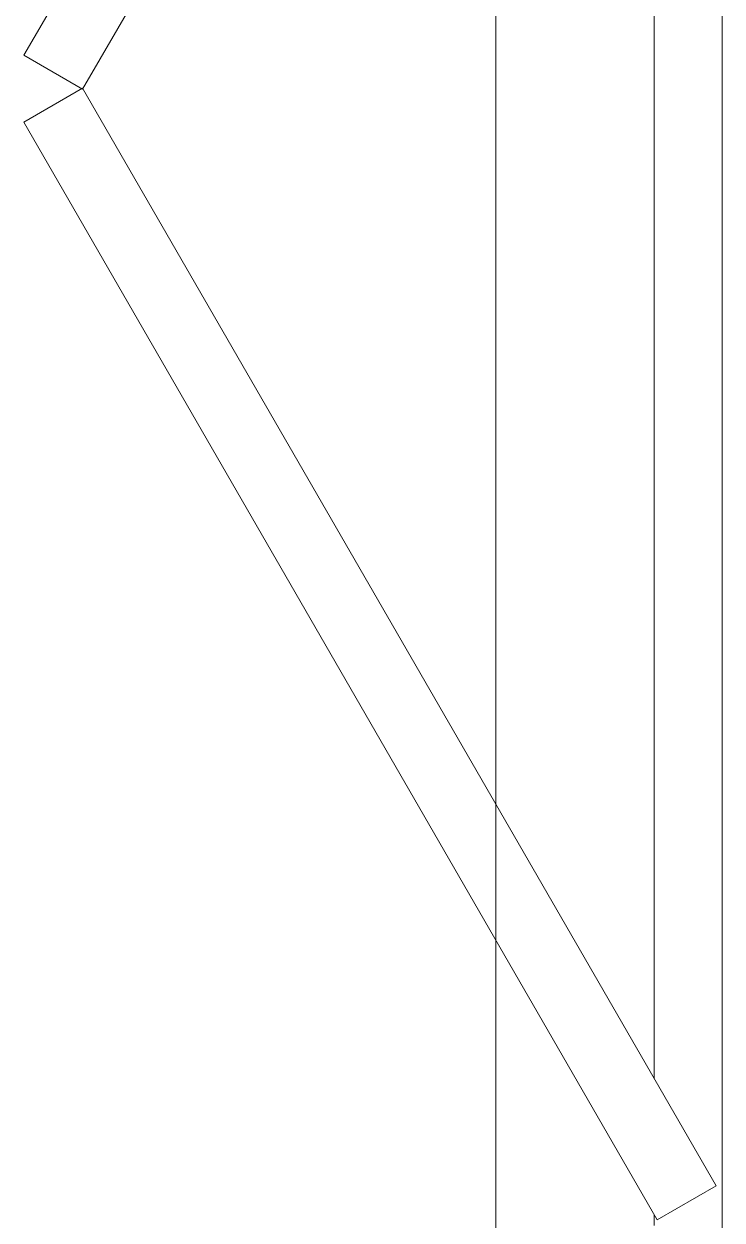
# Model space of a CAD drawing. Header units: millimetres. Extents: x -7229 to 200285, y -8553 to 29000.
# Drawn here: x 152294 to 153066, y 2054 to 3376 of the extents above; entities that cross this region are included whole.
import ezdxf

# ---------------------------------------------------------------- set-up
doc = ezdxf.new("R2010")
doc.units = ezdxf.units.MM
doc.linetypes.add('Осевая', pattern=[15875, 3175, -2381.25, 7937.5, -2381.25])
doc.layers.add('A-DOOR-5', color=7, linetype='Continuous', lineweight=9, true_color=0xaaaaaa)
doc.layers.add('A-DOOR-FRAM-5', color=7, linetype='Continuous', lineweight=9, true_color=0xaaaaaa)
doc.layers.add('Оси-2', color=7, linetype='Осевая', lineweight=9)

# ---------------------------------------------------------------- blocks, each defined once
blk = doc.blocks.new('DOR__перегородка__Прямоугольная - ТП-3_ Вн_ДПГ_6820х3300h-19315679-План монтажа зашивок 1 этажа  в осях 12-23 лист 1')
at = {"layer": 'A-DOOR-5'}
for p, q in [((1814.5, 75), (1826.7, 75)), ((1976.7, 75), (4163.8, 75)), ((246.1, 0), (6820, 0))]:
    blk.add_line(p, q, dxfattribs=at)
at = {"layer": 'A-DOOR-FRAM-5'}
for p, q in [((1820.9, 71.7), (3033.3, 771.8)), ((3033.3, 771.8), (3070.8, 706.9)), ((3069.7, 706.9), (3107.3, 771.8)), ((3107.3, 771.8), (4319.6, 71.7)), ((3070.8, 706.9), (1858.4, 6.7)), ((4282.1, 6.7), (3069.7, 706.9)), ((1858.4, 6.7), (1820.9, 71.7))]:
    blk.add_line(p, q, dxfattribs=at)

msp = doc.modelspace()

# ---------------------------------------------------------------- linework, layer by layer
at = {"layer": 'Оси-2'}
msp.add_line((152816, 593.7), (152816, 24898.1), dxfattribs=at)

# ---------------------------------------------------------------- block references
at = {"layer": 'A-DOOR-5', "rotation": 89.99999999999955}
msp.add_blockref('DOR__перегородка__Прямоугольная - ТП-3_ Вн_ДПГ_6820х3300h-19315679-План монтажа зашивок 1 этажа  в осях 12-23 лист 1', (153066, 233.9), dxfattribs=at)

doc.saveas('drawing.dxf')
